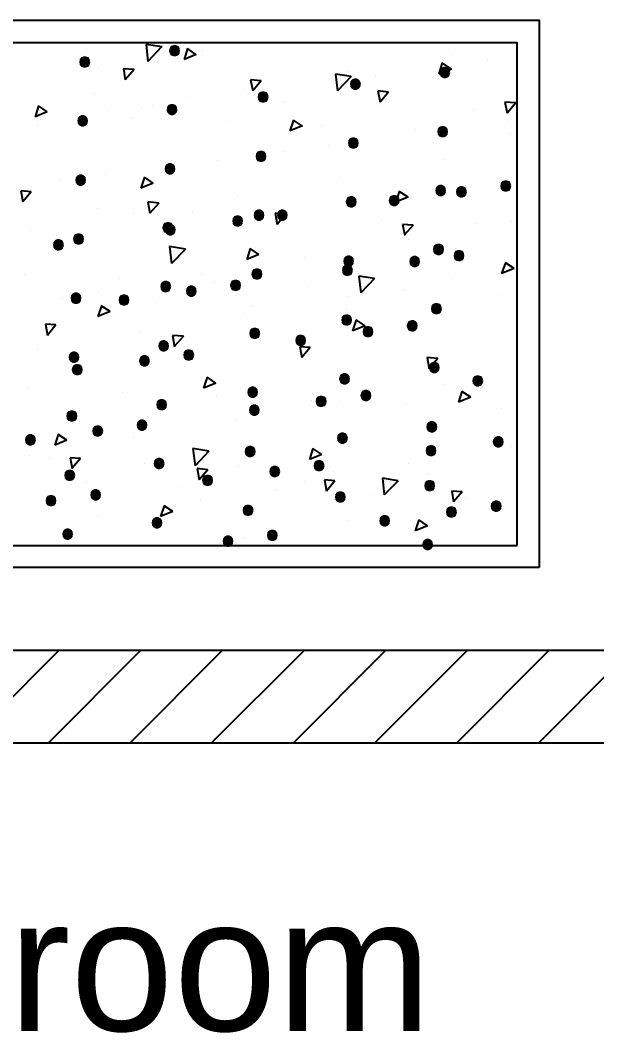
# Model space of a CAD drawing. Header units: millimetres. Extents: x 43 to 258, y 87 to 343.
# Drawn here: x 87.22 to 101.83, y 219.49 to 245.16 of the extents above; entities that cross this region are included whole.
import ezdxf

# ---------------------------------------------------------------- set-up
doc = ezdxf.new("R2010")
doc.units = ezdxf.units.MM
doc.header["$MEASUREMENT"] = 0
doc.layers.get('0').update_dxf_attribs({"linetype": 'CONTINUOUS'})
doc.styles.add('Arial$001H0', font='')
doc.styles.get('Arial$001H0').set_extended_font_data('Arial')

msp = doc.modelspace()

# ---------------------------------------------------------------- hatches: boundary and pattern name
at = {"true_color": 0x767676}
for points in [[(91.246, 244.39), (91.235, 244.443), (91.204, 244.486), (91.151, 244.507), (91.108, 244.507), (91.055, 244.486), (91.024, 244.443), (91.013, 244.39), (91.024, 244.337), (91.055, 244.295), (91.108, 244.274), (91.151, 244.274), (91.204, 244.295), (91.235, 244.337)], [(88.971, 244.105), (88.96, 244.157), (88.928, 244.2), (88.875, 244.221), (88.833, 244.221), (88.78, 244.2), (88.748, 244.157), (88.738, 244.105), (88.748, 244.052), (88.78, 244.009), (88.833, 243.988), (88.875, 243.988), (88.928, 244.009), (88.96, 244.052)], [(98.093, 243.84), (98.083, 243.893), (98.051, 243.935), (97.998, 243.956), (97.956, 243.956), (97.903, 243.935), (97.871, 243.893), (97.861, 243.84), (97.871, 243.787), (97.903, 243.745), (97.956, 243.724), (97.998, 243.724), (98.051, 243.745), (98.083, 243.787)], [(95.829, 243.544), (95.818, 243.597), (95.786, 243.639), (95.733, 243.66), (95.691, 243.66), (95.638, 243.639), (95.606, 243.597), (95.596, 243.544), (95.606, 243.491), (95.638, 243.448), (95.691, 243.427), (95.733, 243.427), (95.786, 243.448), (95.818, 243.491)], [(93.49, 243.216), (93.479, 243.268), (93.447, 243.311), (93.394, 243.332), (93.352, 243.332), (93.299, 243.311), (93.267, 243.268), (93.257, 243.216), (93.267, 243.163), (93.299, 243.12), (93.352, 243.099), (93.394, 243.099), (93.447, 243.12), (93.479, 243.163)], [(91.182, 242.898), (91.172, 242.951), (91.14, 242.993), (91.087, 243.014), (91.045, 243.014), (90.992, 242.993), (90.96, 242.951), (90.95, 242.898), (90.96, 242.845), (90.992, 242.803), (91.045, 242.782), (91.087, 242.782), (91.14, 242.803), (91.172, 242.845)], [(88.918, 242.612), (88.907, 242.665), (88.875, 242.708), (88.822, 242.729), (88.78, 242.729), (88.727, 242.708), (88.695, 242.665), (88.685, 242.612), (88.695, 242.559), (88.727, 242.517), (88.78, 242.496), (88.822, 242.496), (88.875, 242.517), (88.907, 242.559)], [(98.04, 242.337), (98.03, 242.39), (97.998, 242.432), (97.945, 242.454), (97.903, 242.454), (97.85, 242.432), (97.818, 242.39), (97.808, 242.337), (97.818, 242.284), (97.85, 242.242), (97.903, 242.221), (97.945, 242.221), (97.998, 242.242), (98.03, 242.284)], [(95.776, 242.051), (95.765, 242.104), (95.733, 242.147), (95.68, 242.168), (95.638, 242.168), (95.585, 242.147), (95.553, 242.104), (95.543, 242.051), (95.553, 241.998), (95.585, 241.956), (95.638, 241.935), (95.68, 241.935), (95.733, 241.956), (95.765, 241.998)], [(93.437, 241.713), (93.426, 241.766), (93.394, 241.808), (93.341, 241.829), (93.299, 241.829), (93.246, 241.808), (93.214, 241.766), (93.204, 241.713), (93.214, 241.66), (93.246, 241.617), (93.299, 241.596), (93.341, 241.596), (93.394, 241.617), (93.426, 241.66)], [(91.13, 241.395), (91.119, 241.448), (91.087, 241.49), (91.034, 241.512), (90.992, 241.512), (90.939, 241.49), (90.907, 241.448), (90.897, 241.395), (90.907, 241.342), (90.939, 241.3), (90.992, 241.279), (91.034, 241.279), (91.087, 241.3), (91.119, 241.342)], [(88.865, 241.109), (88.854, 241.162), (88.822, 241.205), (88.769, 241.226), (88.727, 241.226), (88.674, 241.205), (88.642, 241.162), (88.632, 241.109), (88.642, 241.057), (88.674, 241.014), (88.727, 240.993), (88.769, 240.993), (88.822, 241.014), (88.854, 241.057)], [(99.639, 240.961), (99.628, 241.014), (99.596, 241.057), (99.543, 241.078), (99.501, 241.078), (99.448, 241.057), (99.416, 241.014), (99.406, 240.961), (99.416, 240.908), (99.448, 240.866), (99.501, 240.845), (99.543, 240.845), (99.596, 240.866), (99.628, 240.908)], [(97.988, 240.845), (97.977, 240.898), (97.945, 240.94), (97.892, 240.961), (97.85, 240.961), (97.797, 240.94), (97.765, 240.898), (97.755, 240.845), (97.765, 240.792), (97.797, 240.75), (97.85, 240.728), (97.892, 240.728), (97.945, 240.75), (97.977, 240.792)], [(98.517, 240.813), (98.506, 240.866), (98.474, 240.908), (98.421, 240.93), (98.379, 240.93), (98.326, 240.908), (98.294, 240.866), (98.284, 240.813), (98.294, 240.76), (98.326, 240.718), (98.379, 240.697), (98.421, 240.697), (98.474, 240.718), (98.506, 240.76)], [(95.723, 240.559), (95.712, 240.612), (95.68, 240.654), (95.627, 240.676), (95.585, 240.676), (95.532, 240.654), (95.5, 240.612), (95.49, 240.559), (95.5, 240.506), (95.532, 240.464), (95.585, 240.443), (95.627, 240.443), (95.68, 240.464), (95.712, 240.506)], [(96.813, 240.591), (96.802, 240.644), (96.77, 240.686), (96.718, 240.707), (96.675, 240.707), (96.622, 240.686), (96.591, 240.644), (96.58, 240.591), (96.591, 240.538), (96.622, 240.496), (96.675, 240.474), (96.718, 240.474), (96.77, 240.496), (96.802, 240.538)], [(93.384, 240.22), (93.373, 240.273), (93.341, 240.316), (93.289, 240.337), (93.246, 240.337), (93.193, 240.316), (93.162, 240.273), (93.151, 240.22), (93.162, 240.168), (93.193, 240.125), (93.246, 240.104), (93.289, 240.104), (93.341, 240.125), (93.373, 240.168)], [(93.976, 240.22), (93.966, 240.273), (93.934, 240.316), (93.881, 240.337), (93.839, 240.337), (93.786, 240.316), (93.754, 240.273), (93.744, 240.22), (93.754, 240.168), (93.786, 240.125), (93.839, 240.104), (93.881, 240.104), (93.934, 240.125), (93.966, 240.168)], [(91.077, 239.903), (91.066, 239.956), (91.034, 239.998), (90.981, 240.019), (90.939, 240.019), (90.886, 239.998), (90.854, 239.956), (90.844, 239.903), (90.854, 239.85), (90.886, 239.808), (90.939, 239.787), (90.981, 239.787), (91.034, 239.808), (91.066, 239.85)], [(92.844, 240.072), (92.833, 240.125), (92.802, 240.168), (92.749, 240.189), (92.706, 240.189), (92.654, 240.168), (92.622, 240.125), (92.611, 240.072), (92.622, 240.019), (92.654, 239.977), (92.706, 239.956), (92.749, 239.956), (92.802, 239.977), (92.833, 240.019)], [(91.14, 239.85), (91.13, 239.903), (91.098, 239.945), (91.045, 239.966), (91.003, 239.966), (90.95, 239.945), (90.918, 239.903), (90.907, 239.85), (90.918, 239.797), (90.95, 239.755), (91.003, 239.734), (91.045, 239.734), (91.098, 239.755), (91.13, 239.797)], [(88.304, 239.469), (88.293, 239.522), (88.261, 239.564), (88.209, 239.585), (88.166, 239.585), (88.113, 239.564), (88.082, 239.522), (88.071, 239.469), (88.082, 239.416), (88.113, 239.374), (88.166, 239.353), (88.209, 239.353), (88.261, 239.374), (88.293, 239.416)], [(88.812, 239.617), (88.801, 239.67), (88.769, 239.712), (88.717, 239.734), (88.674, 239.734), (88.621, 239.712), (88.59, 239.67), (88.579, 239.617), (88.59, 239.564), (88.621, 239.522), (88.674, 239.501), (88.717, 239.501), (88.769, 239.522), (88.801, 239.564)], [(97.935, 239.353), (97.924, 239.406), (97.892, 239.448), (97.839, 239.469), (97.797, 239.469), (97.744, 239.448), (97.712, 239.406), (97.702, 239.353), (97.712, 239.3), (97.744, 239.257), (97.797, 239.236), (97.839, 239.236), (97.892, 239.257), (97.924, 239.3)], [(98.453, 239.194), (98.443, 239.247), (98.411, 239.289), (98.358, 239.31), (98.316, 239.31), (98.263, 239.289), (98.231, 239.247), (98.22, 239.194), (98.231, 239.141), (98.263, 239.099), (98.316, 239.077), (98.358, 239.077), (98.411, 239.099), (98.443, 239.141)], [(95.659, 239.056), (95.649, 239.109), (95.617, 239.152), (95.564, 239.173), (95.522, 239.173), (95.469, 239.152), (95.437, 239.109), (95.426, 239.056), (95.437, 239.003), (95.469, 238.961), (95.522, 238.94), (95.564, 238.94), (95.617, 238.961), (95.649, 239.003)], [(97.331, 239.046), (97.321, 239.099), (97.289, 239.141), (97.236, 239.162), (97.194, 239.162), (97.141, 239.141), (97.109, 239.099), (97.099, 239.046), (97.109, 238.993), (97.141, 238.95), (97.194, 238.929), (97.236, 238.929), (97.289, 238.95), (97.321, 238.993)], [(93.331, 238.728), (93.32, 238.781), (93.289, 238.823), (93.236, 238.845), (93.193, 238.845), (93.14, 238.823), (93.109, 238.781), (93.098, 238.728), (93.109, 238.675), (93.14, 238.633), (93.193, 238.612), (93.236, 238.612), (93.289, 238.633), (93.32, 238.675)], [(95.627, 238.823), (95.617, 238.876), (95.585, 238.919), (95.532, 238.94), (95.49, 238.94), (95.437, 238.919), (95.405, 238.876), (95.395, 238.823), (95.405, 238.771), (95.437, 238.728), (95.49, 238.707), (95.532, 238.707), (95.585, 238.728), (95.617, 238.771)], [(91.024, 238.411), (91.013, 238.464), (90.981, 238.506), (90.928, 238.527), (90.886, 238.527), (90.833, 238.506), (90.801, 238.464), (90.791, 238.411), (90.801, 238.358), (90.833, 238.315), (90.886, 238.294), (90.928, 238.294), (90.981, 238.315), (91.013, 238.358)], [(92.791, 238.442), (92.781, 238.495), (92.749, 238.538), (92.696, 238.559), (92.654, 238.559), (92.601, 238.538), (92.569, 238.495), (92.558, 238.442), (92.569, 238.39), (92.601, 238.347), (92.654, 238.326), (92.696, 238.326), (92.749, 238.347), (92.781, 238.39)], [(88.748, 238.114), (88.738, 238.167), (88.706, 238.21), (88.653, 238.231), (88.611, 238.231), (88.558, 238.21), (88.526, 238.167), (88.515, 238.114), (88.526, 238.061), (88.558, 238.019), (88.611, 237.998), (88.653, 237.998), (88.706, 238.019), (88.738, 238.061)], [(91.669, 238.294), (91.659, 238.347), (91.627, 238.39), (91.574, 238.411), (91.532, 238.411), (91.479, 238.39), (91.447, 238.347), (91.436, 238.294), (91.447, 238.241), (91.479, 238.199), (91.532, 238.178), (91.574, 238.178), (91.627, 238.199), (91.659, 238.241)], [(89.965, 238.072), (89.955, 238.125), (89.923, 238.167), (89.87, 238.188), (89.828, 238.188), (89.775, 238.167), (89.743, 238.125), (89.733, 238.072), (89.743, 238.019), (89.775, 237.977), (89.828, 237.956), (89.87, 237.956), (89.923, 237.977), (89.955, 238.019)], [(97.882, 237.85), (97.871, 237.903), (97.839, 237.945), (97.786, 237.966), (97.744, 237.966), (97.691, 237.945), (97.659, 237.903), (97.649, 237.85), (97.659, 237.797), (97.691, 237.755), (97.744, 237.733), (97.786, 237.733), (97.839, 237.755), (97.871, 237.797)], [(95.606, 237.564), (95.596, 237.617), (95.564, 237.659), (95.511, 237.68), (95.469, 237.68), (95.416, 237.659), (95.384, 237.617), (95.373, 237.564), (95.384, 237.511), (95.416, 237.469), (95.469, 237.448), (95.511, 237.448), (95.564, 237.469), (95.596, 237.511)], [(97.268, 237.416), (97.257, 237.469), (97.226, 237.511), (97.173, 237.532), (97.13, 237.532), (97.077, 237.511), (97.046, 237.469), (97.035, 237.416), (97.046, 237.363), (97.077, 237.321), (97.13, 237.299), (97.173, 237.299), (97.226, 237.321), (97.257, 237.363)], [(93.278, 237.225), (93.267, 237.278), (93.236, 237.321), (93.183, 237.342), (93.14, 237.342), (93.087, 237.321), (93.056, 237.278), (93.045, 237.225), (93.056, 237.172), (93.087, 237.13), (93.14, 237.109), (93.183, 237.109), (93.236, 237.13), (93.267, 237.172)], [(96.146, 237.268), (96.135, 237.321), (96.104, 237.363), (96.051, 237.384), (96.008, 237.384), (95.956, 237.363), (95.924, 237.321), (95.913, 237.268), (95.924, 237.215), (95.956, 237.172), (96.008, 237.151), (96.051, 237.151), (96.104, 237.172), (96.135, 237.215)], [(90.971, 236.908), (90.96, 236.961), (90.928, 237.003), (90.876, 237.024), (90.833, 237.024), (90.78, 237.003), (90.749, 236.961), (90.738, 236.908), (90.749, 236.855), (90.78, 236.813), (90.833, 236.791), (90.876, 236.791), (90.928, 236.813), (90.96, 236.855)], [(94.442, 237.045), (94.432, 237.098), (94.4, 237.141), (94.347, 237.162), (94.305, 237.162), (94.252, 237.141), (94.22, 237.098), (94.209, 237.045), (94.22, 236.993), (94.252, 236.95), (94.305, 236.929), (94.347, 236.929), (94.4, 236.95), (94.432, 236.993)], [(88.695, 236.622), (88.685, 236.675), (88.653, 236.717), (88.6, 236.739), (88.558, 236.739), (88.505, 236.717), (88.473, 236.675), (88.463, 236.622), (88.473, 236.569), (88.505, 236.527), (88.558, 236.506), (88.6, 236.506), (88.653, 236.527), (88.685, 236.569)], [(91.606, 236.675), (91.595, 236.728), (91.563, 236.77), (91.511, 236.791), (91.468, 236.791), (91.415, 236.77), (91.384, 236.728), (91.373, 236.675), (91.384, 236.622), (91.415, 236.58), (91.468, 236.559), (91.511, 236.559), (91.563, 236.58), (91.595, 236.622)], [(90.484, 236.527), (90.473, 236.58), (90.442, 236.622), (90.389, 236.643), (90.346, 236.643), (90.293, 236.622), (90.262, 236.58), (90.251, 236.527), (90.262, 236.474), (90.293, 236.432), (90.346, 236.41), (90.389, 236.41), (90.442, 236.432), (90.473, 236.474)], [(97.829, 236.358), (97.818, 236.41), (97.786, 236.453), (97.734, 236.474), (97.691, 236.474), (97.638, 236.453), (97.607, 236.41), (97.596, 236.358), (97.607, 236.305), (97.638, 236.262), (97.691, 236.241), (97.734, 236.241), (97.786, 236.262), (97.818, 236.305)], [(88.78, 236.305), (88.769, 236.358), (88.738, 236.4), (88.685, 236.421), (88.642, 236.421), (88.59, 236.4), (88.558, 236.358), (88.547, 236.305), (88.558, 236.252), (88.59, 236.209), (88.642, 236.188), (88.685, 236.188), (88.738, 236.209), (88.769, 236.252)], [(95.553, 236.072), (95.543, 236.125), (95.511, 236.167), (95.458, 236.188), (95.416, 236.188), (95.363, 236.167), (95.331, 236.125), (95.321, 236.072), (95.331, 236.019), (95.363, 235.977), (95.416, 235.955), (95.458, 235.955), (95.511, 235.977), (95.543, 236.019)], [(98.929, 236.019), (98.919, 236.072), (98.887, 236.114), (98.834, 236.135), (98.792, 236.135), (98.739, 236.114), (98.707, 236.072), (98.697, 236.019), (98.707, 235.966), (98.739, 235.924), (98.792, 235.902), (98.834, 235.902), (98.887, 235.924), (98.919, 235.966)], [(93.225, 235.733), (93.214, 235.786), (93.183, 235.828), (93.13, 235.85), (93.087, 235.85), (93.035, 235.828), (93.003, 235.786), (92.992, 235.733), (93.003, 235.68), (93.035, 235.638), (93.087, 235.617), (93.13, 235.617), (93.183, 235.638), (93.214, 235.68)], [(96.093, 235.648), (96.083, 235.701), (96.051, 235.744), (95.998, 235.765), (95.956, 235.765), (95.903, 235.744), (95.871, 235.701), (95.86, 235.648), (95.871, 235.596), (95.903, 235.553), (95.956, 235.532), (95.998, 235.532), (96.051, 235.553), (96.083, 235.596)], [(90.918, 235.416), (90.907, 235.469), (90.876, 235.511), (90.823, 235.532), (90.78, 235.532), (90.727, 235.511), (90.696, 235.469), (90.685, 235.416), (90.696, 235.363), (90.727, 235.32), (90.78, 235.299), (90.823, 235.299), (90.876, 235.32), (90.907, 235.363)], [(94.961, 235.5), (94.95, 235.553), (94.918, 235.596), (94.865, 235.617), (94.823, 235.617), (94.77, 235.596), (94.738, 235.553), (94.728, 235.5), (94.738, 235.447), (94.77, 235.405), (94.823, 235.384), (94.865, 235.384), (94.918, 235.405), (94.95, 235.447)], [(88.642, 235.13), (88.632, 235.183), (88.6, 235.225), (88.547, 235.246), (88.505, 235.246), (88.452, 235.225), (88.42, 235.183), (88.41, 235.13), (88.42, 235.077), (88.452, 235.035), (88.505, 235.013), (88.547, 235.013), (88.6, 235.035), (88.632, 235.077)], [(93.267, 235.278), (93.257, 235.331), (93.225, 235.373), (93.172, 235.394), (93.13, 235.394), (93.077, 235.373), (93.045, 235.331), (93.035, 235.278), (93.045, 235.225), (93.077, 235.183), (93.13, 235.162), (93.172, 235.162), (93.225, 235.183), (93.257, 235.225)], [(90.42, 234.897), (90.41, 234.95), (90.378, 234.992), (90.325, 235.013), (90.283, 235.013), (90.23, 234.992), (90.198, 234.95), (90.188, 234.897), (90.198, 234.844), (90.23, 234.802), (90.283, 234.781), (90.325, 234.781), (90.378, 234.802), (90.41, 234.844)], [(97.765, 234.855), (97.755, 234.908), (97.723, 234.95), (97.67, 234.971), (97.628, 234.971), (97.575, 234.95), (97.543, 234.908), (97.532, 234.855), (97.543, 234.802), (97.575, 234.759), (97.628, 234.738), (97.67, 234.738), (97.723, 234.759), (97.755, 234.802)], [(87.595, 234.527), (87.584, 234.58), (87.552, 234.622), (87.499, 234.643), (87.457, 234.643), (87.404, 234.622), (87.372, 234.58), (87.362, 234.527), (87.372, 234.474), (87.404, 234.431), (87.457, 234.41), (87.499, 234.41), (87.552, 234.431), (87.584, 234.474)], [(89.299, 234.749), (89.288, 234.802), (89.256, 234.844), (89.203, 234.865), (89.161, 234.865), (89.108, 234.844), (89.076, 234.802), (89.066, 234.749), (89.076, 234.696), (89.108, 234.654), (89.161, 234.632), (89.203, 234.632), (89.256, 234.654), (89.288, 234.696)], [(95.5, 234.569), (95.49, 234.622), (95.458, 234.664), (95.405, 234.685), (95.363, 234.685), (95.31, 234.664), (95.278, 234.622), (95.268, 234.569), (95.278, 234.516), (95.31, 234.474), (95.363, 234.453), (95.405, 234.453), (95.458, 234.474), (95.49, 234.516)], [(97.744, 234.251), (97.734, 234.304), (97.702, 234.347), (97.649, 234.368), (97.607, 234.368), (97.554, 234.347), (97.522, 234.304), (97.511, 234.251), (97.522, 234.199), (97.554, 234.156), (97.607, 234.135), (97.649, 234.135), (97.702, 234.156), (97.734, 234.199)], [(99.448, 234.474), (99.437, 234.527), (99.406, 234.569), (99.353, 234.59), (99.31, 234.59), (99.258, 234.569), (99.226, 234.527), (99.215, 234.474), (99.226, 234.421), (99.258, 234.378), (99.31, 234.357), (99.353, 234.357), (99.406, 234.378), (99.437, 234.421)], [(93.162, 234.23), (93.151, 234.283), (93.119, 234.326), (93.066, 234.347), (93.024, 234.347), (92.971, 234.326), (92.939, 234.283), (92.929, 234.23), (92.939, 234.177), (92.971, 234.135), (93.024, 234.114), (93.066, 234.114), (93.119, 234.135), (93.151, 234.177)], [(90.854, 233.923), (90.844, 233.976), (90.812, 234.019), (90.759, 234.04), (90.717, 234.04), (90.664, 234.019), (90.632, 233.976), (90.622, 233.923), (90.632, 233.87), (90.664, 233.828), (90.717, 233.807), (90.759, 233.807), (90.812, 233.828), (90.844, 233.87)], [(94.908, 233.87), (94.897, 233.923), (94.865, 233.966), (94.813, 233.987), (94.77, 233.987), (94.717, 233.966), (94.686, 233.923), (94.675, 233.87), (94.686, 233.818), (94.717, 233.775), (94.77, 233.754), (94.813, 233.754), (94.865, 233.775), (94.897, 233.818)], [(88.59, 233.627), (88.579, 233.68), (88.547, 233.722), (88.494, 233.743), (88.452, 233.743), (88.399, 233.722), (88.367, 233.68), (88.357, 233.627), (88.367, 233.574), (88.399, 233.532), (88.452, 233.511), (88.494, 233.511), (88.547, 233.532), (88.579, 233.574)], [(92.082, 233.5), (92.071, 233.553), (92.04, 233.595), (91.987, 233.616), (91.944, 233.616), (91.892, 233.595), (91.86, 233.553), (91.849, 233.5), (91.86, 233.447), (91.892, 233.405), (91.944, 233.384), (91.987, 233.384), (92.04, 233.405), (92.071, 233.447)], [(93.786, 233.722), (93.775, 233.775), (93.744, 233.818), (93.691, 233.839), (93.648, 233.839), (93.595, 233.818), (93.564, 233.775), (93.553, 233.722), (93.564, 233.669), (93.595, 233.627), (93.648, 233.606), (93.691, 233.606), (93.744, 233.627), (93.775, 233.669)], [(97.712, 233.362), (97.702, 233.415), (97.67, 233.458), (97.617, 233.479), (97.575, 233.479), (97.522, 233.458), (97.49, 233.415), (97.48, 233.362), (97.49, 233.31), (97.522, 233.267), (97.575, 233.246), (97.617, 233.246), (97.67, 233.267), (97.702, 233.31)], [(88.113, 232.981), (88.103, 233.034), (88.071, 233.077), (88.018, 233.098), (87.976, 233.098), (87.923, 233.077), (87.891, 233.034), (87.88, 232.981), (87.891, 232.929), (87.923, 232.886), (87.976, 232.865), (88.018, 232.865), (88.071, 232.886), (88.103, 232.929)], [(89.246, 233.13), (89.235, 233.183), (89.203, 233.225), (89.15, 233.246), (89.108, 233.246), (89.055, 233.225), (89.023, 233.183), (89.013, 233.13), (89.023, 233.077), (89.055, 233.034), (89.108, 233.013), (89.15, 233.013), (89.203, 233.034), (89.235, 233.077)], [(95.448, 233.077), (95.437, 233.13), (95.405, 233.172), (95.352, 233.193), (95.31, 233.193), (95.257, 233.172), (95.225, 233.13), (95.215, 233.077), (95.225, 233.024), (95.257, 232.981), (95.31, 232.96), (95.352, 232.96), (95.405, 232.981), (95.437, 233.024)], [(93.109, 232.738), (93.098, 232.791), (93.066, 232.833), (93.013, 232.854), (92.971, 232.854), (92.918, 232.833), (92.886, 232.791), (92.876, 232.738), (92.886, 232.685), (92.918, 232.643), (92.971, 232.622), (93.013, 232.622), (93.066, 232.643), (93.098, 232.685)], [(99.395, 232.844), (99.385, 232.897), (99.353, 232.939), (99.3, 232.96), (99.258, 232.96), (99.205, 232.939), (99.173, 232.897), (99.162, 232.844), (99.173, 232.791), (99.205, 232.749), (99.258, 232.727), (99.3, 232.727), (99.353, 232.749), (99.385, 232.791)], [(96.569, 232.473), (96.559, 232.526), (96.527, 232.569), (96.474, 232.59), (96.432, 232.59), (96.379, 232.569), (96.347, 232.526), (96.337, 232.473), (96.347, 232.421), (96.379, 232.378), (96.432, 232.357), (96.474, 232.357), (96.527, 232.378), (96.559, 232.421)], [(98.263, 232.696), (98.252, 232.749), (98.22, 232.791), (98.167, 232.812), (98.125, 232.812), (98.072, 232.791), (98.04, 232.749), (98.03, 232.696), (98.04, 232.643), (98.072, 232.6), (98.125, 232.579), (98.167, 232.579), (98.22, 232.6), (98.252, 232.643)], [(90.801, 232.421), (90.791, 232.473), (90.759, 232.516), (90.706, 232.537), (90.664, 232.537), (90.611, 232.516), (90.579, 232.473), (90.569, 232.421), (90.579, 232.368), (90.611, 232.325), (90.664, 232.304), (90.706, 232.304), (90.759, 232.325), (90.791, 232.368)], [(88.537, 232.135), (88.526, 232.188), (88.494, 232.23), (88.441, 232.251), (88.399, 232.251), (88.346, 232.23), (88.314, 232.188), (88.304, 232.135), (88.314, 232.082), (88.346, 232.04), (88.399, 232.018), (88.441, 232.018), (88.494, 232.04), (88.526, 232.082)], [(92.601, 231.955), (92.59, 232.008), (92.558, 232.05), (92.505, 232.071), (92.463, 232.071), (92.41, 232.05), (92.378, 232.008), (92.368, 231.955), (92.378, 231.902), (92.41, 231.86), (92.463, 231.838), (92.505, 231.838), (92.558, 231.86), (92.59, 231.902)], [(93.722, 232.103), (93.712, 232.156), (93.68, 232.198), (93.627, 232.219), (93.585, 232.219), (93.532, 232.198), (93.5, 232.156), (93.49, 232.103), (93.5, 232.05), (93.532, 232.008), (93.585, 231.987), (93.627, 231.987), (93.68, 232.008), (93.712, 232.05)], [(97.659, 231.87), (97.649, 231.923), (97.617, 231.965), (97.564, 231.987), (97.522, 231.987), (97.469, 231.965), (97.437, 231.923), (97.427, 231.87), (97.437, 231.817), (97.469, 231.775), (97.522, 231.754), (97.564, 231.754), (97.617, 231.775), (97.649, 231.817)]]:
    msp.add_hatch(color=0, dxfattribs=at).paths.add_polyline_path(points)

# ---------------------------------------------------------------- linework, layer by layer
at = {"color": 0, "linetype": 'Continuous', "lineweight": 25, "true_color": 0x767676}
for p, q in [((88.907, 244.422), (88.907, 244.422)), ((90.41, 244.549), (90.452, 244.115)), ((90.812, 244.486), (90.41, 244.549)), ((90.801, 244.486), (90.452, 244.115)), ((91.458, 244.443), (91.373, 244.168)), ((91.68, 244.284), (91.458, 244.443)), ((91.828, 244.401), (91.828, 244.401)), ((91.68, 244.295), (91.373, 244.168)), ((98.146, 244.306), (98.146, 244.306)), ((99.056, 244.136), (99.056, 244.136)), ((89.203, 243.946), (89.203, 243.946)), ((90.103, 243.914), (89.828, 243.935)), ((89.838, 243.935), (89.881, 243.649)), ((90.103, 243.914), (89.881, 243.649)), ((97.913, 244.083), (97.829, 243.808)), ((98.146, 243.925), (97.829, 243.808)), ((98.146, 243.925), (97.913, 244.083)), ((93.32, 243.628), (93.056, 243.649)), ((93.056, 243.649), (93.109, 243.374)), ((93.32, 243.628), (93.109, 243.374)), ((95.098, 243.618), (95.098, 243.618)), ((95.204, 243.798), (95.257, 243.374)), ((95.606, 243.734), (95.204, 243.798)), ((95.606, 243.734), (95.257, 243.374)), ((95.522, 243.861), (95.522, 243.861)), ((96.22, 243.766), (96.22, 243.766)), ((92.897, 243.406), (92.897, 243.406)), ((93.394, 243.395), (93.394, 243.395)), ((96.548, 243.343), (96.284, 243.374)), ((96.284, 243.374), (96.337, 243.089)), ((89.098, 243.3), (89.098, 243.3)), ((91.5, 243.205), (91.5, 243.205)), ((93.902, 243.099), (93.902, 243.099)), ((96.548, 243.343), (96.337, 243.089)), ((87.679, 242.993), (87.595, 242.718)), ((87.902, 242.845), (87.595, 242.718)), ((87.902, 242.845), (87.679, 242.993)), ((89.426, 242.866), (89.426, 242.866)), ((90.283, 242.962), (90.283, 242.962)), ((90.558, 243.014), (90.558, 243.014)), ((96.294, 242.993), (96.294, 242.993)), ((98.697, 242.898), (98.697, 242.898)), ((99.776, 243.067), (99.501, 243.089)), ((99.501, 243.089), (99.554, 242.803)), ((99.776, 243.067), (99.554, 242.803)), ((87.648, 242.803), (87.648, 242.803)), ((87.722, 242.644), (87.722, 242.644)), ((90.05, 242.697), (90.05, 242.697)), ((92.452, 242.602), (92.452, 242.602)), ((94.146, 242.633), (94.051, 242.358)), ((94.368, 242.475), (94.146, 242.633)), ((99.575, 242.591), (99.575, 242.591)), ((87.658, 242.506), (87.658, 242.506)), ((94.368, 242.485), (94.051, 242.358)), ((94.844, 242.496), (94.844, 242.496)), ((97.247, 242.39), (97.247, 242.39)), ((97.871, 242.369), (97.871, 242.369)), ((99.649, 242.295), (99.649, 242.295)), ((93.913, 241.84), (93.913, 241.84)), ((95.035, 241.988), (95.035, 241.988)), ((92.209, 241.617), (92.209, 241.617)), ((97.956, 241.628), (97.956, 241.628)), ((88.251, 241.099), (88.251, 241.099)), ((89.373, 241.247), (89.373, 241.247)), ((90.368, 241.184), (90.272, 240.908)), ((90.59, 241.035), (90.368, 241.184)), ((95.342, 241.173), (95.342, 241.173)), ((87.499, 240.813), (87.235, 240.834)), ((87.235, 240.834), (87.288, 240.559)), ((87.499, 240.813), (87.288, 240.559)), ((90.59, 241.035), (90.272, 240.908)), ((96.823, 240.824), (96.739, 240.549)), ((97.046, 240.676), (96.823, 240.824)), ((90.727, 240.527), (90.452, 240.559)), ((90.452, 240.559), (90.505, 240.273)), ((92.717, 240.728), (92.717, 240.728)), ((97.046, 240.676), (96.728, 240.549)), ((89.172, 240.4), (89.172, 240.4)), ((90.092, 240.273), (90.092, 240.273)), ((90.727, 240.527), (90.505, 240.273)), ((91.574, 240.305), (91.574, 240.305)), ((93.945, 240.252), (93.68, 240.273)), ((93.68, 240.273), (93.733, 239.988)), ((93.945, 240.252), (93.733, 239.988)), ((93.976, 240.199), (93.976, 240.199)), ((96.368, 240.093), (96.368, 240.093)), ((99.67, 240.051), (99.67, 240.051)), ((87.478, 239.829), (87.478, 239.829)), ((97.173, 239.966), (96.908, 239.988)), ((96.908, 239.988), (96.961, 239.712)), ((97.173, 239.966), (96.95, 239.712)), ((98.771, 239.998), (98.771, 239.998)), ((97.056, 239.607), (97.056, 239.607)), ((91.003, 239.427), (91.055, 238.993)), ((91.405, 239.363), (91.003, 239.427)), ((91.405, 239.363), (91.055, 238.993)), ((93.045, 239.374), (92.96, 239.099)), ((93.267, 239.226), (93.045, 239.374)), ((93.267, 239.226), (92.96, 239.099)), ((94.432, 239.152), (94.432, 239.152)), ((99.512, 239.014), (99.416, 238.739)), ((99.734, 238.866), (99.512, 239.014)), ((99.734, 238.866), (99.416, 238.739)), ((87.33, 238.718), (87.33, 238.718)), ((89.733, 238.622), (89.733, 238.622)), ((91.807, 238.707), (91.807, 238.707)), ((92.135, 238.517), (92.135, 238.517)), ((95.797, 238.675), (95.85, 238.252)), ((96.199, 238.612), (95.797, 238.675)), ((96.199, 238.612), (95.85, 238.252)), ((98.136, 238.622), (98.136, 238.622)), ((89.193, 238.252), (89.193, 238.252)), ((94.527, 238.421), (94.527, 238.421)), ((96.929, 238.315), (96.929, 238.315)), ((88.283, 238.114), (88.283, 238.114)), ((90.674, 238.019), (90.674, 238.019)), ((95.511, 238.167), (95.511, 238.167)), ((99.332, 238.21), (99.332, 238.21)), ((89.277, 237.924), (89.182, 237.649)), ((89.5, 237.776), (89.182, 237.649)), ((89.5, 237.776), (89.267, 237.924)), ((92.886, 237.723), (92.886, 237.723)), ((93.077, 237.913), (93.077, 237.913)), ((95.479, 237.818), (95.479, 237.818)), ((97.882, 237.712), (97.882, 237.712)), ((88.124, 237.437), (87.859, 237.458)), ((87.859, 237.458), (87.912, 237.172)), ((95.733, 237.564), (95.638, 237.289)), ((95.956, 237.416), (95.733, 237.564)), ((88.124, 237.437), (87.912, 237.172)), ((90.272, 237.268), (90.272, 237.268)), ((95.956, 237.416), (95.638, 237.289)), ((91.352, 237.151), (91.077, 237.172)), ((91.077, 237.172), (91.13, 236.887)), ((91.352, 237.151), (91.13, 236.897)), ((87.648, 236.823), (87.648, 236.823)), ((94.569, 236.866), (94.305, 236.887)), ((94.305, 236.887), (94.357, 236.612)), ((94.569, 236.866), (94.357, 236.612)), ((97.797, 236.59), (97.522, 236.612)), ((97.532, 236.612), (97.585, 236.326)), ((97.797, 236.59), (97.575, 236.326)), ((91.955, 236.114), (91.86, 235.839)), ((92.177, 235.966), (91.86, 235.839)), ((92.177, 235.966), (91.955, 236.114)), ((97.945, 235.934), (97.945, 235.934)), ((87.404, 235.818), (87.404, 235.818)), ((89.807, 235.723), (89.807, 235.723)), ((98.411, 235.754), (98.326, 235.479)), ((98.633, 235.606), (98.411, 235.754)), ((92.198, 235.617), (92.198, 235.617)), ((94.601, 235.521), (94.601, 235.521)), ((95.321, 235.49), (95.321, 235.49)), ((97.003, 235.416), (97.003, 235.416)), ((98.633, 235.606), (98.326, 235.479)), ((99.406, 235.31), (99.406, 235.31)), ((92.706, 235.035), (92.706, 235.035)), ((88.177, 234.664), (88.092, 234.389)), ((88.399, 234.516), (88.177, 234.664)), ((88.399, 234.516), (88.092, 234.389)), ((90.082, 234.59), (90.082, 234.59)), ((99.66, 234.368), (99.66, 234.368)), ((87.457, 234.135), (87.457, 234.135)), ((91.595, 234.304), (91.648, 233.87)), ((91.997, 234.241), (91.595, 234.304)), ((91.997, 234.241), (91.648, 233.87)), ((94.633, 234.304), (94.548, 234.029)), ((94.865, 234.156), (94.548, 234.029)), ((94.865, 234.156), (94.633, 234.304)), ((87.965, 234.04), (87.965, 234.04)), ((88.748, 234.05), (88.484, 234.072)), ((88.484, 234.072), (88.537, 233.796)), ((88.748, 234.05), (88.526, 233.796)), ((90.357, 233.934), (90.357, 233.934)), ((97.046, 233.913), (97.046, 233.913)), ((91.976, 233.765), (91.701, 233.796)), ((91.701, 233.796), (91.754, 233.511)), ((91.976, 233.765), (91.754, 233.511)), ((92.759, 233.839), (92.759, 233.839)), ((95.162, 233.733), (95.162, 233.733)), ((97.554, 233.638), (97.554, 233.638)), ((88.907, 233.437), (88.907, 233.437)), ((94.421, 233.468), (94.421, 233.468)), ((95.194, 233.489), (94.929, 233.511)), ((94.929, 233.511), (94.982, 233.225)), ((95.194, 233.489), (94.982, 233.225)), ((96.4, 233.553), (96.442, 233.13)), ((96.792, 233.489), (96.4, 233.553)), ((96.792, 233.489), (96.442, 233.13)), ((91.309, 233.331), (91.309, 233.331)), ((93.712, 233.235), (93.712, 233.235)), ((96.104, 233.13), (96.104, 233.13)), ((98.421, 233.204), (98.146, 233.225)), ((98.157, 233.225), (98.199, 232.95)), ((98.421, 233.204), (98.199, 232.95)), ((90.865, 232.854), (90.77, 232.579)), ((91.087, 232.706), (90.865, 232.854)), ((91.796, 233.013), (91.796, 233.013)), ((98.115, 232.929), (98.115, 232.929)), ((98.506, 233.034), (98.506, 233.034)), ((91.087, 232.706), (90.77, 232.579)), ((89.182, 232.569), (89.182, 232.569)), ((95.5, 232.473), (95.5, 232.473)), ((97.321, 232.495), (97.226, 232.219)), ((97.543, 232.346), (97.226, 232.219)), ((97.543, 232.346), (97.321, 232.495)), ((92.876, 232.029), (92.876, 232.029))]:
    msp.add_line(p, q, dxfattribs=at)
at = {"color": 0, "linetype": 'Continuous', "lineweight": 25, "true_color": 0x95834a}
for p, q in [((72.916, 231.849), (99.808, 231.849)), ((100.369, 231.288), (72.916, 231.288))]:
    msp.add_line(p, q, dxfattribs=at)
at = {"color": 0, "linetype": 'Continuous', "lineweight": 25, "true_color": 0x000007}
for p, q in [((116.974, 229.182), (70.122, 229.182)), ((85.848, 226.833), (88.198, 229.182)), ((87.923, 226.833), (90.262, 229.182)), ((89.997, 226.833), (92.336, 229.182)), ((92.061, 226.833), (94.41, 229.182)), ((94.135, 226.833), (96.474, 229.182)), ((96.199, 226.833), (98.548, 229.182)), ((98.273, 226.833), (100.612, 229.182)), ((100.348, 226.833), (102.687, 229.182)), ((128.69, 226.833), (70.122, 226.833))]:
    msp.add_line(p, q, dxfattribs=at)
at = {"color": 0, "linetype": 'Continuous', "lineweight": 25, "true_color": 0x95834a}
for points in [[(72.916, 245.163), (100.369, 245.163), (100.369, 231.849), (100.369, 231.288)], [(99.808, 231.849), (99.808, 244.591), (72.916, 244.591)]]:
    msp.add_lwpolyline(points, dxfattribs=at)
at = {"color": 0, "linetype": 'Continuous', "lineweight": -2, "true_color": 0x767676}
for points in [[(91.246, 244.39), (91.235, 244.443), (91.204, 244.486), (91.151, 244.507), (91.108, 244.507), (91.055, 244.486), (91.024, 244.443), (91.013, 244.39), (91.024, 244.337), (91.055, 244.295), (91.108, 244.274), (91.151, 244.274), (91.204, 244.295), (91.235, 244.337)], [(88.971, 244.105), (88.96, 244.157), (88.928, 244.2), (88.875, 244.221), (88.833, 244.221), (88.78, 244.2), (88.748, 244.157), (88.738, 244.105), (88.748, 244.052), (88.78, 244.009), (88.833, 243.988), (88.875, 243.988), (88.928, 244.009), (88.96, 244.052)], [(98.093, 243.84), (98.083, 243.893), (98.051, 243.935), (97.998, 243.956), (97.956, 243.956), (97.903, 243.935), (97.871, 243.893), (97.861, 243.84), (97.871, 243.787), (97.903, 243.745), (97.956, 243.724), (97.998, 243.724), (98.051, 243.745), (98.083, 243.787)], [(95.829, 243.544), (95.818, 243.597), (95.786, 243.639), (95.733, 243.66), (95.691, 243.66), (95.638, 243.639), (95.606, 243.597), (95.596, 243.544), (95.606, 243.491), (95.638, 243.448), (95.691, 243.427), (95.733, 243.427), (95.786, 243.448), (95.818, 243.491)], [(93.49, 243.216), (93.479, 243.268), (93.447, 243.311), (93.394, 243.332), (93.352, 243.332), (93.299, 243.311), (93.267, 243.268), (93.257, 243.216), (93.267, 243.163), (93.299, 243.12), (93.352, 243.099), (93.394, 243.099), (93.447, 243.12), (93.479, 243.163)], [(91.182, 242.898), (91.172, 242.951), (91.14, 242.993), (91.087, 243.014), (91.045, 243.014), (90.992, 242.993), (90.96, 242.951), (90.95, 242.898), (90.96, 242.845), (90.992, 242.803), (91.045, 242.782), (91.087, 242.782), (91.14, 242.803), (91.172, 242.845)], [(88.918, 242.612), (88.907, 242.665), (88.875, 242.708), (88.822, 242.729), (88.78, 242.729), (88.727, 242.708), (88.695, 242.665), (88.685, 242.612), (88.695, 242.559), (88.727, 242.517), (88.78, 242.496), (88.822, 242.496), (88.875, 242.517), (88.907, 242.559)], [(98.04, 242.337), (98.03, 242.39), (97.998, 242.432), (97.945, 242.454), (97.903, 242.454), (97.85, 242.432), (97.818, 242.39), (97.808, 242.337), (97.818, 242.284), (97.85, 242.242), (97.903, 242.221), (97.945, 242.221), (97.998, 242.242), (98.03, 242.284)], [(95.776, 242.051), (95.765, 242.104), (95.733, 242.147), (95.68, 242.168), (95.638, 242.168), (95.585, 242.147), (95.553, 242.104), (95.543, 242.051), (95.553, 241.998), (95.585, 241.956), (95.638, 241.935), (95.68, 241.935), (95.733, 241.956), (95.765, 241.998)], [(93.437, 241.713), (93.426, 241.766), (93.394, 241.808), (93.341, 241.829), (93.299, 241.829), (93.246, 241.808), (93.214, 241.766), (93.204, 241.713), (93.214, 241.66), (93.246, 241.617), (93.299, 241.596), (93.341, 241.596), (93.394, 241.617), (93.426, 241.66)], [(91.13, 241.395), (91.119, 241.448), (91.087, 241.49), (91.034, 241.512), (90.992, 241.512), (90.939, 241.49), (90.907, 241.448), (90.897, 241.395), (90.907, 241.342), (90.939, 241.3), (90.992, 241.279), (91.034, 241.279), (91.087, 241.3), (91.119, 241.342)], [(88.865, 241.109), (88.854, 241.162), (88.822, 241.205), (88.769, 241.226), (88.727, 241.226), (88.674, 241.205), (88.642, 241.162), (88.632, 241.109), (88.642, 241.057), (88.674, 241.014), (88.727, 240.993), (88.769, 240.993), (88.822, 241.014), (88.854, 241.057)], [(99.639, 240.961), (99.628, 241.014), (99.596, 241.057), (99.543, 241.078), (99.501, 241.078), (99.448, 241.057), (99.416, 241.014), (99.406, 240.961), (99.416, 240.908), (99.448, 240.866), (99.501, 240.845), (99.543, 240.845), (99.596, 240.866), (99.628, 240.908)], [(97.988, 240.845), (97.977, 240.898), (97.945, 240.94), (97.892, 240.961), (97.85, 240.961), (97.797, 240.94), (97.765, 240.898), (97.755, 240.845), (97.765, 240.792), (97.797, 240.75), (97.85, 240.728), (97.892, 240.728), (97.945, 240.75), (97.977, 240.792)], [(98.517, 240.813), (98.506, 240.866), (98.474, 240.908), (98.421, 240.93), (98.379, 240.93), (98.326, 240.908), (98.294, 240.866), (98.284, 240.813), (98.294, 240.76), (98.326, 240.718), (98.379, 240.697), (98.421, 240.697), (98.474, 240.718), (98.506, 240.76)], [(95.723, 240.559), (95.712, 240.612), (95.68, 240.654), (95.627, 240.676), (95.585, 240.676), (95.532, 240.654), (95.5, 240.612), (95.49, 240.559), (95.5, 240.506), (95.532, 240.464), (95.585, 240.443), (95.627, 240.443), (95.68, 240.464), (95.712, 240.506)], [(96.813, 240.591), (96.802, 240.644), (96.77, 240.686), (96.718, 240.707), (96.675, 240.707), (96.622, 240.686), (96.591, 240.644), (96.58, 240.591), (96.591, 240.538), (96.622, 240.496), (96.675, 240.474), (96.718, 240.474), (96.77, 240.496), (96.802, 240.538)], [(93.384, 240.22), (93.373, 240.273), (93.341, 240.316), (93.289, 240.337), (93.246, 240.337), (93.193, 240.316), (93.162, 240.273), (93.151, 240.22), (93.162, 240.168), (93.193, 240.125), (93.246, 240.104), (93.289, 240.104), (93.341, 240.125), (93.373, 240.168)], [(93.976, 240.22), (93.966, 240.273), (93.934, 240.316), (93.881, 240.337), (93.839, 240.337), (93.786, 240.316), (93.754, 240.273), (93.744, 240.22), (93.754, 240.168), (93.786, 240.125), (93.839, 240.104), (93.881, 240.104), (93.934, 240.125), (93.966, 240.168)], [(91.077, 239.903), (91.066, 239.956), (91.034, 239.998), (90.981, 240.019), (90.939, 240.019), (90.886, 239.998), (90.854, 239.956), (90.844, 239.903), (90.854, 239.85), (90.886, 239.808), (90.939, 239.787), (90.981, 239.787), (91.034, 239.808), (91.066, 239.85)], [(92.844, 240.072), (92.833, 240.125), (92.802, 240.168), (92.749, 240.189), (92.706, 240.189), (92.654, 240.168), (92.622, 240.125), (92.611, 240.072), (92.622, 240.019), (92.654, 239.977), (92.706, 239.956), (92.749, 239.956), (92.802, 239.977), (92.833, 240.019)], [(91.14, 239.85), (91.13, 239.903), (91.098, 239.945), (91.045, 239.966), (91.003, 239.966), (90.95, 239.945), (90.918, 239.903), (90.907, 239.85), (90.918, 239.797), (90.95, 239.755), (91.003, 239.734), (91.045, 239.734), (91.098, 239.755), (91.13, 239.797)], [(88.304, 239.469), (88.293, 239.522), (88.261, 239.564), (88.209, 239.585), (88.166, 239.585), (88.113, 239.564), (88.082, 239.522), (88.071, 239.469), (88.082, 239.416), (88.113, 239.374), (88.166, 239.353), (88.209, 239.353), (88.261, 239.374), (88.293, 239.416)], [(88.812, 239.617), (88.801, 239.67), (88.769, 239.712), (88.717, 239.734), (88.674, 239.734), (88.621, 239.712), (88.59, 239.67), (88.579, 239.617), (88.59, 239.564), (88.621, 239.522), (88.674, 239.501), (88.717, 239.501), (88.769, 239.522), (88.801, 239.564)], [(97.935, 239.353), (97.924, 239.406), (97.892, 239.448), (97.839, 239.469), (97.797, 239.469), (97.744, 239.448), (97.712, 239.406), (97.702, 239.353), (97.712, 239.3), (97.744, 239.257), (97.797, 239.236), (97.839, 239.236), (97.892, 239.257), (97.924, 239.3)], [(98.453, 239.194), (98.443, 239.247), (98.411, 239.289), (98.358, 239.31), (98.316, 239.31), (98.263, 239.289), (98.231, 239.247), (98.22, 239.194), (98.231, 239.141), (98.263, 239.099), (98.316, 239.077), (98.358, 239.077), (98.411, 239.099), (98.443, 239.141)], [(95.659, 239.056), (95.649, 239.109), (95.617, 239.152), (95.564, 239.173), (95.522, 239.173), (95.469, 239.152), (95.437, 239.109), (95.426, 239.056), (95.437, 239.003), (95.469, 238.961), (95.522, 238.94), (95.564, 238.94), (95.617, 238.961), (95.649, 239.003)], [(97.331, 239.046), (97.321, 239.099), (97.289, 239.141), (97.236, 239.162), (97.194, 239.162), (97.141, 239.141), (97.109, 239.099), (97.099, 239.046), (97.109, 238.993), (97.141, 238.95), (97.194, 238.929), (97.236, 238.929), (97.289, 238.95), (97.321, 238.993)], [(93.331, 238.728), (93.32, 238.781), (93.289, 238.823), (93.236, 238.845), (93.193, 238.845), (93.14, 238.823), (93.109, 238.781), (93.098, 238.728), (93.109, 238.675), (93.14, 238.633), (93.193, 238.612), (93.236, 238.612), (93.289, 238.633), (93.32, 238.675)], [(95.627, 238.823), (95.617, 238.876), (95.585, 238.919), (95.532, 238.94), (95.49, 238.94), (95.437, 238.919), (95.405, 238.876), (95.395, 238.823), (95.405, 238.771), (95.437, 238.728), (95.49, 238.707), (95.532, 238.707), (95.585, 238.728), (95.617, 238.771)], [(91.024, 238.411), (91.013, 238.464), (90.981, 238.506), (90.928, 238.527), (90.886, 238.527), (90.833, 238.506), (90.801, 238.464), (90.791, 238.411), (90.801, 238.358), (90.833, 238.315), (90.886, 238.294), (90.928, 238.294), (90.981, 238.315), (91.013, 238.358)], [(92.791, 238.442), (92.781, 238.495), (92.749, 238.538), (92.696, 238.559), (92.654, 238.559), (92.601, 238.538), (92.569, 238.495), (92.558, 238.442), (92.569, 238.39), (92.601, 238.347), (92.654, 238.326), (92.696, 238.326), (92.749, 238.347), (92.781, 238.39)], [(88.748, 238.114), (88.738, 238.167), (88.706, 238.21), (88.653, 238.231), (88.611, 238.231), (88.558, 238.21), (88.526, 238.167), (88.515, 238.114), (88.526, 238.061), (88.558, 238.019), (88.611, 237.998), (88.653, 237.998), (88.706, 238.019), (88.738, 238.061)], [(91.669, 238.294), (91.659, 238.347), (91.627, 238.39), (91.574, 238.411), (91.532, 238.411), (91.479, 238.39), (91.447, 238.347), (91.436, 238.294), (91.447, 238.241), (91.479, 238.199), (91.532, 238.178), (91.574, 238.178), (91.627, 238.199), (91.659, 238.241)], [(89.965, 238.072), (89.955, 238.125), (89.923, 238.167), (89.87, 238.188), (89.828, 238.188), (89.775, 238.167), (89.743, 238.125), (89.733, 238.072), (89.743, 238.019), (89.775, 237.977), (89.828, 237.956), (89.87, 237.956), (89.923, 237.977), (89.955, 238.019)], [(97.882, 237.85), (97.871, 237.903), (97.839, 237.945), (97.786, 237.966), (97.744, 237.966), (97.691, 237.945), (97.659, 237.903), (97.649, 237.85), (97.659, 237.797), (97.691, 237.755), (97.744, 237.733), (97.786, 237.733), (97.839, 237.755), (97.871, 237.797)], [(95.606, 237.564), (95.596, 237.617), (95.564, 237.659), (95.511, 237.68), (95.469, 237.68), (95.416, 237.659), (95.384, 237.617), (95.373, 237.564), (95.384, 237.511), (95.416, 237.469), (95.469, 237.448), (95.511, 237.448), (95.564, 237.469), (95.596, 237.511)], [(97.268, 237.416), (97.257, 237.469), (97.226, 237.511), (97.173, 237.532), (97.13, 237.532), (97.077, 237.511), (97.046, 237.469), (97.035, 237.416), (97.046, 237.363), (97.077, 237.321), (97.13, 237.299), (97.173, 237.299), (97.226, 237.321), (97.257, 237.363)], [(93.278, 237.225), (93.267, 237.278), (93.236, 237.321), (93.183, 237.342), (93.14, 237.342), (93.087, 237.321), (93.056, 237.278), (93.045, 237.225), (93.056, 237.172), (93.087, 237.13), (93.14, 237.109), (93.183, 237.109), (93.236, 237.13), (93.267, 237.172)], [(96.146, 237.268), (96.135, 237.321), (96.104, 237.363), (96.051, 237.384), (96.008, 237.384), (95.956, 237.363), (95.924, 237.321), (95.913, 237.268), (95.924, 237.215), (95.956, 237.172), (96.008, 237.151), (96.051, 237.151), (96.104, 237.172), (96.135, 237.215)], [(90.971, 236.908), (90.96, 236.961), (90.928, 237.003), (90.876, 237.024), (90.833, 237.024), (90.78, 237.003), (90.749, 236.961), (90.738, 236.908), (90.749, 236.855), (90.78, 236.813), (90.833, 236.791), (90.876, 236.791), (90.928, 236.813), (90.96, 236.855)], [(94.442, 237.045), (94.432, 237.098), (94.4, 237.141), (94.347, 237.162), (94.305, 237.162), (94.252, 237.141), (94.22, 237.098), (94.209, 237.045), (94.22, 236.993), (94.252, 236.95), (94.305, 236.929), (94.347, 236.929), (94.4, 236.95), (94.432, 236.993)], [(88.695, 236.622), (88.685, 236.675), (88.653, 236.717), (88.6, 236.739), (88.558, 236.739), (88.505, 236.717), (88.473, 236.675), (88.463, 236.622), (88.473, 236.569), (88.505, 236.527), (88.558, 236.506), (88.6, 236.506), (88.653, 236.527), (88.685, 236.569)], [(91.606, 236.675), (91.595, 236.728), (91.563, 236.77), (91.511, 236.791), (91.468, 236.791), (91.415, 236.77), (91.384, 236.728), (91.373, 236.675), (91.384, 236.622), (91.415, 236.58), (91.468, 236.559), (91.511, 236.559), (91.563, 236.58), (91.595, 236.622)], [(90.484, 236.527), (90.473, 236.58), (90.442, 236.622), (90.389, 236.643), (90.346, 236.643), (90.293, 236.622), (90.262, 236.58), (90.251, 236.527), (90.262, 236.474), (90.293, 236.432), (90.346, 236.41), (90.389, 236.41), (90.442, 236.432), (90.473, 236.474)], [(97.829, 236.358), (97.818, 236.41), (97.786, 236.453), (97.734, 236.474), (97.691, 236.474), (97.638, 236.453), (97.607, 236.41), (97.596, 236.358), (97.607, 236.305), (97.638, 236.262), (97.691, 236.241), (97.734, 236.241), (97.786, 236.262), (97.818, 236.305)], [(88.78, 236.305), (88.769, 236.358), (88.738, 236.4), (88.685, 236.421), (88.642, 236.421), (88.59, 236.4), (88.558, 236.358), (88.547, 236.305), (88.558, 236.252), (88.59, 236.209), (88.642, 236.188), (88.685, 236.188), (88.738, 236.209), (88.769, 236.252)], [(95.553, 236.072), (95.543, 236.125), (95.511, 236.167), (95.458, 236.188), (95.416, 236.188), (95.363, 236.167), (95.331, 236.125), (95.321, 236.072), (95.331, 236.019), (95.363, 235.977), (95.416, 235.955), (95.458, 235.955), (95.511, 235.977), (95.543, 236.019)], [(98.929, 236.019), (98.919, 236.072), (98.887, 236.114), (98.834, 236.135), (98.792, 236.135), (98.739, 236.114), (98.707, 236.072), (98.697, 236.019), (98.707, 235.966), (98.739, 235.924), (98.792, 235.902), (98.834, 235.902), (98.887, 235.924), (98.919, 235.966)], [(93.225, 235.733), (93.214, 235.786), (93.183, 235.828), (93.13, 235.85), (93.087, 235.85), (93.035, 235.828), (93.003, 235.786), (92.992, 235.733), (93.003, 235.68), (93.035, 235.638), (93.087, 235.617), (93.13, 235.617), (93.183, 235.638), (93.214, 235.68)], [(96.093, 235.648), (96.083, 235.701), (96.051, 235.744), (95.998, 235.765), (95.956, 235.765), (95.903, 235.744), (95.871, 235.701), (95.86, 235.648), (95.871, 235.596), (95.903, 235.553), (95.956, 235.532), (95.998, 235.532), (96.051, 235.553), (96.083, 235.596)], [(90.918, 235.416), (90.907, 235.469), (90.876, 235.511), (90.823, 235.532), (90.78, 235.532), (90.727, 235.511), (90.696, 235.469), (90.685, 235.416), (90.696, 235.363), (90.727, 235.32), (90.78, 235.299), (90.823, 235.299), (90.876, 235.32), (90.907, 235.363)], [(94.961, 235.5), (94.95, 235.553), (94.918, 235.596), (94.865, 235.617), (94.823, 235.617), (94.77, 235.596), (94.738, 235.553), (94.728, 235.5), (94.738, 235.447), (94.77, 235.405), (94.823, 235.384), (94.865, 235.384), (94.918, 235.405), (94.95, 235.447)], [(88.642, 235.13), (88.632, 235.183), (88.6, 235.225), (88.547, 235.246), (88.505, 235.246), (88.452, 235.225), (88.42, 235.183), (88.41, 235.13), (88.42, 235.077), (88.452, 235.035), (88.505, 235.013), (88.547, 235.013), (88.6, 235.035), (88.632, 235.077)], [(93.267, 235.278), (93.257, 235.331), (93.225, 235.373), (93.172, 235.394), (93.13, 235.394), (93.077, 235.373), (93.045, 235.331), (93.035, 235.278), (93.045, 235.225), (93.077, 235.183), (93.13, 235.162), (93.172, 235.162), (93.225, 235.183), (93.257, 235.225)], [(90.42, 234.897), (90.41, 234.95), (90.378, 234.992), (90.325, 235.013), (90.283, 235.013), (90.23, 234.992), (90.198, 234.95), (90.188, 234.897), (90.198, 234.844), (90.23, 234.802), (90.283, 234.781), (90.325, 234.781), (90.378, 234.802), (90.41, 234.844)], [(97.765, 234.855), (97.755, 234.908), (97.723, 234.95), (97.67, 234.971), (97.628, 234.971), (97.575, 234.95), (97.543, 234.908), (97.532, 234.855), (97.543, 234.802), (97.575, 234.759), (97.628, 234.738), (97.67, 234.738), (97.723, 234.759), (97.755, 234.802)], [(87.595, 234.527), (87.584, 234.58), (87.552, 234.622), (87.499, 234.643), (87.457, 234.643), (87.404, 234.622), (87.372, 234.58), (87.362, 234.527), (87.372, 234.474), (87.404, 234.431), (87.457, 234.41), (87.499, 234.41), (87.552, 234.431), (87.584, 234.474)], [(89.299, 234.749), (89.288, 234.802), (89.256, 234.844), (89.203, 234.865), (89.161, 234.865), (89.108, 234.844), (89.076, 234.802), (89.066, 234.749), (89.076, 234.696), (89.108, 234.654), (89.161, 234.632), (89.203, 234.632), (89.256, 234.654), (89.288, 234.696)], [(95.5, 234.569), (95.49, 234.622), (95.458, 234.664), (95.405, 234.685), (95.363, 234.685), (95.31, 234.664), (95.278, 234.622), (95.268, 234.569), (95.278, 234.516), (95.31, 234.474), (95.363, 234.453), (95.405, 234.453), (95.458, 234.474), (95.49, 234.516)], [(97.744, 234.251), (97.734, 234.304), (97.702, 234.347), (97.649, 234.368), (97.607, 234.368), (97.554, 234.347), (97.522, 234.304), (97.511, 234.251), (97.522, 234.199), (97.554, 234.156), (97.607, 234.135), (97.649, 234.135), (97.702, 234.156), (97.734, 234.199)], [(99.448, 234.474), (99.437, 234.527), (99.406, 234.569), (99.353, 234.59), (99.31, 234.59), (99.258, 234.569), (99.226, 234.527), (99.215, 234.474), (99.226, 234.421), (99.258, 234.378), (99.31, 234.357), (99.353, 234.357), (99.406, 234.378), (99.437, 234.421)], [(93.162, 234.23), (93.151, 234.283), (93.119, 234.326), (93.066, 234.347), (93.024, 234.347), (92.971, 234.326), (92.939, 234.283), (92.929, 234.23), (92.939, 234.177), (92.971, 234.135), (93.024, 234.114), (93.066, 234.114), (93.119, 234.135), (93.151, 234.177)], [(90.854, 233.923), (90.844, 233.976), (90.812, 234.019), (90.759, 234.04), (90.717, 234.04), (90.664, 234.019), (90.632, 233.976), (90.622, 233.923), (90.632, 233.87), (90.664, 233.828), (90.717, 233.807), (90.759, 233.807), (90.812, 233.828), (90.844, 233.87)], [(94.908, 233.87), (94.897, 233.923), (94.865, 233.966), (94.813, 233.987), (94.77, 233.987), (94.717, 233.966), (94.686, 233.923), (94.675, 233.87), (94.686, 233.818), (94.717, 233.775), (94.77, 233.754), (94.813, 233.754), (94.865, 233.775), (94.897, 233.818)], [(88.59, 233.627), (88.579, 233.68), (88.547, 233.722), (88.494, 233.743), (88.452, 233.743), (88.399, 233.722), (88.367, 233.68), (88.357, 233.627), (88.367, 233.574), (88.399, 233.532), (88.452, 233.511), (88.494, 233.511), (88.547, 233.532), (88.579, 233.574)], [(92.082, 233.5), (92.071, 233.553), (92.04, 233.595), (91.987, 233.616), (91.944, 233.616), (91.892, 233.595), (91.86, 233.553), (91.849, 233.5), (91.86, 233.447), (91.892, 233.405), (91.944, 233.384), (91.987, 233.384), (92.04, 233.405), (92.071, 233.447)], [(93.786, 233.722), (93.775, 233.775), (93.744, 233.818), (93.691, 233.839), (93.648, 233.839), (93.595, 233.818), (93.564, 233.775), (93.553, 233.722), (93.564, 233.669), (93.595, 233.627), (93.648, 233.606), (93.691, 233.606), (93.744, 233.627), (93.775, 233.669)], [(97.712, 233.362), (97.702, 233.415), (97.67, 233.458), (97.617, 233.479), (97.575, 233.479), (97.522, 233.458), (97.49, 233.415), (97.48, 233.362), (97.49, 233.31), (97.522, 233.267), (97.575, 233.246), (97.617, 233.246), (97.67, 233.267), (97.702, 233.31)], [(88.113, 232.981), (88.103, 233.034), (88.071, 233.077), (88.018, 233.098), (87.976, 233.098), (87.923, 233.077), (87.891, 233.034), (87.88, 232.981), (87.891, 232.929), (87.923, 232.886), (87.976, 232.865), (88.018, 232.865), (88.071, 232.886), (88.103, 232.929)], [(89.246, 233.13), (89.235, 233.183), (89.203, 233.225), (89.15, 233.246), (89.108, 233.246), (89.055, 233.225), (89.023, 233.183), (89.013, 233.13), (89.023, 233.077), (89.055, 233.034), (89.108, 233.013), (89.15, 233.013), (89.203, 233.034), (89.235, 233.077)], [(95.448, 233.077), (95.437, 233.13), (95.405, 233.172), (95.352, 233.193), (95.31, 233.193), (95.257, 233.172), (95.225, 233.13), (95.215, 233.077), (95.225, 233.024), (95.257, 232.981), (95.31, 232.96), (95.352, 232.96), (95.405, 232.981), (95.437, 233.024)], [(93.109, 232.738), (93.098, 232.791), (93.066, 232.833), (93.013, 232.854), (92.971, 232.854), (92.918, 232.833), (92.886, 232.791), (92.876, 232.738), (92.886, 232.685), (92.918, 232.643), (92.971, 232.622), (93.013, 232.622), (93.066, 232.643), (93.098, 232.685)], [(99.395, 232.844), (99.385, 232.897), (99.353, 232.939), (99.3, 232.96), (99.258, 232.96), (99.205, 232.939), (99.173, 232.897), (99.162, 232.844), (99.173, 232.791), (99.205, 232.749), (99.258, 232.727), (99.3, 232.727), (99.353, 232.749), (99.385, 232.791)], [(96.569, 232.473), (96.559, 232.526), (96.527, 232.569), (96.474, 232.59), (96.432, 232.59), (96.379, 232.569), (96.347, 232.526), (96.337, 232.473), (96.347, 232.421), (96.379, 232.378), (96.432, 232.357), (96.474, 232.357), (96.527, 232.378), (96.559, 232.421)], [(98.263, 232.696), (98.252, 232.749), (98.22, 232.791), (98.167, 232.812), (98.125, 232.812), (98.072, 232.791), (98.04, 232.749), (98.03, 232.696), (98.04, 232.643), (98.072, 232.6), (98.125, 232.579), (98.167, 232.579), (98.22, 232.6), (98.252, 232.643)], [(90.801, 232.421), (90.791, 232.473), (90.759, 232.516), (90.706, 232.537), (90.664, 232.537), (90.611, 232.516), (90.579, 232.473), (90.569, 232.421), (90.579, 232.368), (90.611, 232.325), (90.664, 232.304), (90.706, 232.304), (90.759, 232.325), (90.791, 232.368)], [(88.537, 232.135), (88.526, 232.188), (88.494, 232.23), (88.441, 232.251), (88.399, 232.251), (88.346, 232.23), (88.314, 232.188), (88.304, 232.135), (88.314, 232.082), (88.346, 232.04), (88.399, 232.018), (88.441, 232.018), (88.494, 232.04), (88.526, 232.082)], [(92.601, 231.955), (92.59, 232.008), (92.558, 232.05), (92.505, 232.071), (92.463, 232.071), (92.41, 232.05), (92.378, 232.008), (92.368, 231.955), (92.378, 231.902), (92.41, 231.86), (92.463, 231.838), (92.505, 231.838), (92.558, 231.86), (92.59, 231.902)], [(93.722, 232.103), (93.712, 232.156), (93.68, 232.198), (93.627, 232.219), (93.585, 232.219), (93.532, 232.198), (93.5, 232.156), (93.49, 232.103), (93.5, 232.05), (93.532, 232.008), (93.585, 231.987), (93.627, 231.987), (93.68, 232.008), (93.712, 232.05)], [(97.659, 231.87), (97.649, 231.923), (97.617, 231.965), (97.564, 231.987), (97.522, 231.987), (97.469, 231.965), (97.437, 231.923), (97.427, 231.87), (97.437, 231.817), (97.469, 231.775), (97.522, 231.754), (97.564, 231.754), (97.617, 231.775), (97.649, 231.817)]]:
    msp.add_lwpolyline(points, close=True, dxfattribs=at)

# ---------------------------------------------------------------- texts
at = {"color": 0, "true_color": 0xf8991e, "style": 'Arial$001H0'}
msp.add_text('Bedroom', height=3.3697, dxfattribs=at).set_placement((78.546, 219.541))

doc.saveas('drawing.dxf')
